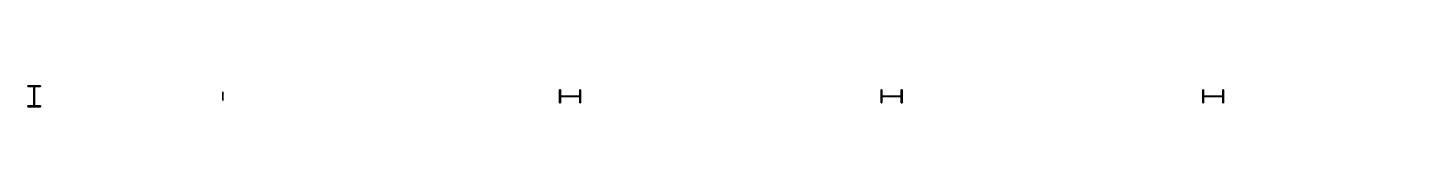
# Model space of a CAD drawing. Extents: x 0 to 768453, y -150 to 32537.
# Drawn here: x 399850 to 432169, y 15756 to 16537 of the extents above; entities that cross this region are included whole.
import ezdxf
from ezdxf.enums import TextEntityAlignment as Align

# ---------------------------------------------------------------- set-up
doc = ezdxf.new("R2010")
doc.units = 0

msp = doc.modelspace()

# ---------------------------------------------------------------- linework, layer by layer
at = {"layer": 'C1'}
for p, q in [((400150, 16244), (399850, 16244)), ((399850, 16244), (399850, 16226)), ((400150, 16244, 3330), (399850, 16244, 3330)), ((399850, 16244, 3330), (399850, 16226, 3330)), ((400150, 16244, 6460), (399850, 16244, 6460)), ((399850, 16244, 6460), (399850, 16226, 6460)), ((399994.5, 16226), (399850, 16226)), ((399994.5, 16226, 3330), (399850, 16226, 3330)), ((399994.5, 16226, 6460), (399850, 16226, 6460)), ((399994.5, 15774), (399994.5, 16226)), ((399994.5, 16226), (399994.5, 16226)), ((399994.5, 16226), (399994.5, 16226)), ((399994.5, 16226), (399994.5, 16226)), ((399994.5, 15774, 3330), (399994.5, 16226, 3330)), ((399994.5, 16226, 3330), (399994.5, 16226, 3330)), ((399994.5, 16226, 3330), (399994.5, 16226, 3330)), ((399994.5, 16226, 3330), (399994.5, 16226, 3330)), ((399994.5, 15774, 6460), (399994.5, 16226, 6460)), ((399994.5, 16226, 6460), (399994.5, 16226, 6460)), ((399994.5, 16226, 6460), (399994.5, 16226, 6460)), ((399994.5, 16226, 6460), (399994.5, 16226, 6460)), ((400005.5, 15774), (400005.5, 16226)), ((400005.5, 16226), (400005.5, 16226)), ((400005.5, 16226), (400005.5, 16226)), ((400005.5, 16226), (400005.5, 16226)), ((400005.5, 16226), (400150, 16226)), ((400005.5, 15774, 3330), (400005.5, 16226, 3330)), ((400005.5, 16226, 3330), (400005.5, 16226, 3330)), ((400005.5, 16226, 3330), (400005.5, 16226, 3330)), ((400005.5, 16226, 3330), (400005.5, 16226, 3330)), ((400005.5, 16226, 3330), (400150, 16226, 3330)), ((400005.5, 15774, 6460), (400005.5, 16226, 6460)), ((400005.5, 16226, 6460), (400005.5, 16226, 6460)), ((400005.5, 16226, 6460), (400005.5, 16226, 6460)), ((400005.5, 16226, 6460), (400005.5, 16226, 6460)), ((400005.5, 16226, 6460), (400150, 16226, 6460)), ((400150, 16244), (400150, 16226)), ((400150, 16244, 3330), (400150, 16226, 3330)), ((400150, 16244, 6460), (400150, 16226, 6460)), ((412256, 16150), (412256, 15850)), ((412256, 16150), (412274, 16150)), ((412256, 16150, 3330), (412256, 15850, 3330)), ((412256, 16150, 3330), (412274, 16150, 3330)), ((412256, 16150, 6460), (412256, 15850, 6460)), ((412256, 16150, 6460), (412274, 16150, 6460)), ((412256, 15850), (412274, 15850)), ((412256, 15850, 3330), (412274, 15850, 3330)), ((412256, 15850, 6460), (412274, 15850, 6460)), ((412274, 16005.5), (412274, 16150)), ((412274, 16005.5, 3330), (412274, 16150, 3330)), ((412274, 16005.5, 6460), (412274, 16150, 6460)), ((412726, 16005.5), (412274, 16005.5)), ((412274, 16005.5), (412274, 16005.5)), ((412274, 16005.5), (412274, 16005.5)), ((412274, 16005.5), (412274, 16005.5)), ((412726, 16005.5, 3330), (412274, 16005.5, 3330)), ((412274, 16005.5, 3330), (412274, 16005.5, 3330)), ((412274, 16005.5, 3330), (412274, 16005.5, 3330)), ((412274, 16005.5, 3330), (412274, 16005.5, 3330)), ((412726, 16005.5, 6460), (412274, 16005.5, 6460)), ((412274, 16005.5, 6460), (412274, 16005.5, 6460)), ((412274, 16005.5, 6460), (412274, 16005.5, 6460)), ((412274, 16005.5, 6460), (412274, 16005.5, 6460)), ((412726, 15994.5), (412274, 15994.5)), ((412274, 15994.5), (412274, 15994.5)), ((412274, 15994.5), (412274, 15994.5)), ((412274, 15994.5), (412274, 15994.5)), ((412274, 15994.5), (412274, 15850)), ((412726, 15994.5, 3330), (412274, 15994.5, 3330)), ((412274, 15994.5, 3330), (412274, 15994.5, 3330)), ((412274, 15994.5, 3330), (412274, 15994.5, 3330)), ((412274, 15994.5, 3330), (412274, 15994.5, 3330)), ((412274, 15994.5, 3330), (412274, 15850, 3330)), ((412726, 15994.5, 6460), (412274, 15994.5, 6460)), ((412274, 15994.5, 6460), (412274, 15994.5, 6460)), ((412274, 15994.5, 6460), (412274, 15994.5, 6460)), ((412274, 15994.5, 6460), (412274, 15994.5, 6460)), ((412274, 15994.5, 6460), (412274, 15850, 6460)), ((412726, 16005.5), (412726, 16150)), ((412744, 16150), (412726, 16150)), ((412726, 16005.5, 3330), (412726, 16150, 3330)), ((412744, 16150, 3330), (412726, 16150, 3330)), ((412726, 16005.5, 6460), (412726, 16150, 6460)), ((412744, 16150, 6460), (412726, 16150, 6460)), ((412726, 16005.5), (412726, 16005.5)), ((412726, 16005.5), (412726, 16005.5)), ((412726, 16005.5), (412726, 16005.5)), ((412726, 16005.5, 3330), (412726, 16005.5, 3330)), ((412726, 16005.5, 3330), (412726, 16005.5, 3330)), ((412726, 16005.5, 3330), (412726, 16005.5, 3330)), ((412726, 16005.5, 6460), (412726, 16005.5, 6460)), ((412726, 16005.5, 6460), (412726, 16005.5, 6460)), ((412726, 16005.5, 6460), (412726, 16005.5, 6460)), ((412726, 15994.5), (412726, 15994.5)), ((412726, 15994.5), (412726, 15994.5)), ((412726, 15994.5), (412726, 15994.5)), ((412726, 15994.5), (412726, 15850)), ((412726, 15994.5, 3330), (412726, 15994.5, 3330)), ((412726, 15994.5, 3330), (412726, 15994.5, 3330)), ((412726, 15994.5, 3330), (412726, 15994.5, 3330)), ((412726, 15994.5, 3330), (412726, 15850, 3330)), ((412726, 15994.5, 6460), (412726, 15994.5, 6460)), ((412726, 15994.5, 6460), (412726, 15994.5, 6460)), ((412726, 15994.5, 6460), (412726, 15994.5, 6460)), ((412726, 15994.5, 6460), (412726, 15850, 6460)), ((412744, 15850), (412726, 15850)), ((412744, 15850, 3330), (412726, 15850, 3330)), ((412744, 15850, 6460), (412726, 15850, 6460)), ((412744, 16150), (412744, 15850)), ((412744, 16150, 3330), (412744, 15850, 3330)), ((412744, 16150, 6460), (412744, 15850, 6460)), ((419756, 16150), (419756, 15850)), ((419756, 16150), (419774, 16150)), ((419756, 16150, 3330), (419756, 15850, 3330)), ((419756, 16150, 3330), (419774, 16150, 3330)), ((419756, 16150, 6460), (419756, 15850, 6460)), ((419756, 16150, 6460), (419774, 16150, 6460)), ((419756, 15850), (419774, 15850)), ((419756, 15850, 3330), (419774, 15850, 3330)), ((419756, 15850, 6460), (419774, 15850, 6460)), ((419774, 16005.5), (419774, 16150)), ((419774, 16005.5, 3330), (419774, 16150, 3330)), ((419774, 16005.5, 6460), (419774, 16150, 6460)), ((420226, 16005.5), (419774, 16005.5)), ((419774, 16005.5), (419774, 16005.5)), ((419774, 16005.5), (419774, 16005.5)), ((419774, 16005.5), (419774, 16005.5)), ((420226, 16005.5, 3330), (419774, 16005.5, 3330)), ((419774, 16005.5, 3330), (419774, 16005.5, 3330)), ((419774, 16005.5, 3330), (419774, 16005.5, 3330)), ((419774, 16005.5, 3330), (419774, 16005.5, 3330)), ((420226, 16005.5, 6460), (419774, 16005.5, 6460)), ((419774, 16005.5, 6460), (419774, 16005.5, 6460)), ((419774, 16005.5, 6460), (419774, 16005.5, 6460)), ((419774, 16005.5, 6460), (419774, 16005.5, 6460)), ((420226, 15994.5), (419774, 15994.5)), ((419774, 15994.5), (419774, 15994.5)), ((419774, 15994.5), (419774, 15994.5)), ((419774, 15994.5), (419774, 15994.5)), ((419774, 15994.5), (419774, 15850)), ((420226, 15994.5, 3330), (419774, 15994.5, 3330)), ((419774, 15994.5, 3330), (419774, 15994.5, 3330)), ((419774, 15994.5, 3330), (419774, 15994.5, 3330)), ((419774, 15994.5, 3330), (419774, 15994.5, 3330)), ((419774, 15994.5, 3330), (419774, 15850, 3330)), ((420226, 15994.5, 6460), (419774, 15994.5, 6460)), ((419774, 15994.5, 6460), (419774, 15994.5, 6460)), ((419774, 15994.5, 6460), (419774, 15994.5, 6460)), ((419774, 15994.5, 6460), (419774, 15994.5, 6460)), ((419774, 15994.5, 6460), (419774, 15850, 6460)), ((420226, 16005.5), (420226, 16150)), ((420244, 16150), (420226, 16150)), ((420226, 16005.5, 3330), (420226, 16150, 3330)), ((420244, 16150, 3330), (420226, 16150, 3330)), ((420226, 16005.5, 6460), (420226, 16150, 6460)), ((420244, 16150, 6460), (420226, 16150, 6460)), ((420226, 16005.5), (420226, 16005.5)), ((420226, 16005.5), (420226, 16005.5)), ((420226, 16005.5), (420226, 16005.5)), ((420226, 16005.5, 3330), (420226, 16005.5, 3330)), ((420226, 16005.5, 3330), (420226, 16005.5, 3330)), ((420226, 16005.5, 3330), (420226, 16005.5, 3330)), ((420226, 16005.5, 6460), (420226, 16005.5, 6460)), ((420226, 16005.5, 6460), (420226, 16005.5, 6460)), ((420226, 16005.5, 6460), (420226, 16005.5, 6460)), ((420226, 15994.5), (420226, 15994.5)), ((420226, 15994.5), (420226, 15994.5)), ((420226, 15994.5), (420226, 15994.5)), ((420226, 15994.5), (420226, 15850)), ((420226, 15994.5, 3330), (420226, 15994.5, 3330)), ((420226, 15994.5, 3330), (420226, 15994.5, 3330)), ((420226, 15994.5, 3330), (420226, 15994.5, 3330)), ((420226, 15994.5, 3330), (420226, 15850, 3330)), ((420226, 15994.5, 6460), (420226, 15994.5, 6460)), ((420226, 15994.5, 6460), (420226, 15994.5, 6460)), ((420226, 15994.5, 6460), (420226, 15994.5, 6460)), ((420226, 15994.5, 6460), (420226, 15850, 6460)), ((420244, 15850), (420226, 15850)), ((420244, 15850, 3330), (420226, 15850, 3330)), ((420244, 15850, 6460), (420226, 15850, 6460)), ((420244, 16150), (420244, 15850)), ((420244, 16150, 3330), (420244, 15850, 3330)), ((420244, 16150, 6460), (420244, 15850, 6460)), ((427256, 16150), (427256, 15850)), ((427256, 16150), (427274, 16150)), ((427256, 16150, 3330), (427256, 15850, 3330)), ((427256, 16150, 3330), (427274, 16150, 3330)), ((427256, 16150, 6460), (427256, 15850, 6460)), ((427256, 16150, 6460), (427274, 16150, 6460)), ((427256, 15850), (427274, 15850)), ((427256, 15850, 3330), (427274, 15850, 3330)), ((427256, 15850, 6460), (427274, 15850, 6460)), ((427274, 16005.5), (427274, 16150)), ((427274, 16005.5, 3330), (427274, 16150, 3330)), ((427274, 16005.5, 6460), (427274, 16150, 6460)), ((427726, 16005.5), (427274, 16005.5)), ((427274, 16005.5), (427274, 16005.5)), ((427274, 16005.5), (427274, 16005.5)), ((427274, 16005.5), (427274, 16005.5)), ((427726, 16005.5, 3330), (427274, 16005.5, 3330)), ((427274, 16005.5, 3330), (427274, 16005.5, 3330)), ((427274, 16005.5, 3330), (427274, 16005.5, 3330)), ((427274, 16005.5, 3330), (427274, 16005.5, 3330)), ((427726, 16005.5, 6460), (427274, 16005.5, 6460)), ((427274, 16005.5, 6460), (427274, 16005.5, 6460)), ((427274, 16005.5, 6460), (427274, 16005.5, 6460)), ((427274, 16005.5, 6460), (427274, 16005.5, 6460)), ((427726, 15994.5), (427274, 15994.5)), ((427274, 15994.5), (427274, 15994.5)), ((427274, 15994.5), (427274, 15994.5)), ((427274, 15994.5), (427274, 15994.5)), ((427274, 15994.5), (427274, 15850)), ((427726, 15994.5, 3330), (427274, 15994.5, 3330)), ((427274, 15994.5, 3330), (427274, 15994.5, 3330)), ((427274, 15994.5, 3330), (427274, 15994.5, 3330)), ((427274, 15994.5, 3330), (427274, 15994.5, 3330)), ((427274, 15994.5, 3330), (427274, 15850, 3330)), ((427726, 15994.5, 6460), (427274, 15994.5, 6460)), ((427274, 15994.5, 6460), (427274, 15994.5, 6460)), ((427274, 15994.5, 6460), (427274, 15994.5, 6460)), ((427274, 15994.5, 6460), (427274, 15994.5, 6460)), ((427274, 15994.5, 6460), (427274, 15850, 6460)), ((427726, 16005.5), (427726, 16150)), ((427744, 16150), (427726, 16150)), ((427726, 16005.5, 3330), (427726, 16150, 3330)), ((427744, 16150, 3330), (427726, 16150, 3330)), ((427726, 16005.5, 6460), (427726, 16150, 6460)), ((427744, 16150, 6460), (427726, 16150, 6460)), ((427726, 16005.5), (427726, 16005.5)), ((427726, 16005.5), (427726, 16005.5)), ((427726, 16005.5), (427726, 16005.5)), ((427726, 16005.5, 3330), (427726, 16005.5, 3330)), ((427726, 16005.5, 3330), (427726, 16005.5, 3330)), ((427726, 16005.5, 3330), (427726, 16005.5, 3330)), ((427726, 16005.5, 6460), (427726, 16005.5, 6460)), ((427726, 16005.5, 6460), (427726, 16005.5, 6460)), ((427726, 16005.5, 6460), (427726, 16005.5, 6460)), ((427726, 15994.5), (427726, 15994.5)), ((427726, 15994.5), (427726, 15994.5)), ((427726, 15994.5), (427726, 15994.5)), ((427726, 15994.5), (427726, 15850)), ((427726, 15994.5, 3330), (427726, 15994.5, 3330)), ((427726, 15994.5, 3330), (427726, 15994.5, 3330)), ((427726, 15994.5, 3330), (427726, 15994.5, 3330)), ((427726, 15994.5, 3330), (427726, 15850, 3330)), ((427726, 15994.5, 6460), (427726, 15994.5, 6460)), ((427726, 15994.5, 6460), (427726, 15994.5, 6460)), ((427726, 15994.5, 6460), (427726, 15994.5, 6460)), ((427726, 15994.5, 6460), (427726, 15850, 6460)), ((427744, 15850), (427726, 15850)), ((427744, 15850, 3330), (427726, 15850, 3330)), ((427744, 15850, 6460), (427726, 15850, 6460)), ((427744, 16150), (427744, 15850)), ((427744, 16150, 3330), (427744, 15850, 3330)), ((427744, 16150, 6460), (427744, 15850, 6460)), ((399994.5, 15774), (399850, 15774)), ((399850, 15756), (399850, 15774)), ((399994.5, 15774, 3330), (399850, 15774, 3330)), ((399850, 15756, 3330), (399850, 15774, 3330)), ((399994.5, 15774, 6460), (399850, 15774, 6460)), ((399850, 15756, 6460), (399850, 15774, 6460)), ((400150, 15756), (399850, 15756)), ((400150, 15756, 3330), (399850, 15756, 3330)), ((400150, 15756, 6460), (399850, 15756, 6460)), ((399994.5, 15774), (399994.5, 15774)), ((399994.5, 15774), (399994.5, 15774)), ((399994.5, 15774), (399994.5, 15774)), ((399994.5, 15774, 3330), (399994.5, 15774, 3330)), ((399994.5, 15774, 3330), (399994.5, 15774, 3330)), ((399994.5, 15774, 3330), (399994.5, 15774, 3330)), ((399994.5, 15774, 6460), (399994.5, 15774, 6460)), ((399994.5, 15774, 6460), (399994.5, 15774, 6460)), ((399994.5, 15774, 6460), (399994.5, 15774, 6460)), ((400005.5, 15774), (400005.5, 15774)), ((400005.5, 15774), (400005.5, 15774)), ((400005.5, 15774), (400005.5, 15774)), ((400005.5, 15774), (400150, 15774)), ((400005.5, 15774, 3330), (400005.5, 15774, 3330)), ((400005.5, 15774, 3330), (400005.5, 15774, 3330)), ((400005.5, 15774, 3330), (400005.5, 15774, 3330)), ((400005.5, 15774, 3330), (400150, 15774, 3330)), ((400005.5, 15774, 6460), (400005.5, 15774, 6460)), ((400005.5, 15774, 6460), (400005.5, 15774, 6460)), ((400005.5, 15774, 6460), (400005.5, 15774, 6460)), ((400005.5, 15774, 6460), (400150, 15774, 6460)), ((400150, 15756), (400150, 15774)), ((400150, 15756, 3330), (400150, 15774, 3330)), ((400150, 15756, 6460), (400150, 15774, 6460))]:
    msp.add_line(p, q, dxfattribs=at)
at = {"layer": 'G41', "extrusion": (-1, 0, 0)}
for p, q in [((412256, 15900, 3530), (412256, 16100, 3530)), ((412256, 15900, 3130), (412256, 16100, 3130)), ((412256, 16006, 3508), (412256, 16100, 3508)), ((412256, 16100, 3530), (412256, 16100, 3508)), ((412256, 16006, 3152), (412256, 16100, 3152)), ((412256, 16100, 3130), (412256, 16100, 3152)), ((412256, 15900, 6660), (412256, 16100, 6660)), ((412256, 15900, 6260), (412256, 16100, 6260)), ((412256, 16006, 6638), (412256, 16100, 6638)), ((412256, 16100, 6660), (412256, 16100, 6638)), ((412256, 16006, 6282), (412256, 16100, 6282)), ((412256, 16100, 6260), (412256, 16100, 6282)), ((412256, 15900, 9790), (412256, 16100, 9790)), ((412256, 15900, 9390), (412256, 16100, 9390)), ((412256, 16006, 9768), (412256, 16100, 9768)), ((412256, 16100, 9790), (412256, 16100, 9768)), ((412256, 16006, 9412), (412256, 16100, 9412)), ((412256, 16100, 9390), (412256, 16100, 9412)), ((412256, 16006, 3152), (412256, 16006, 3508)), ((412256, 16006, 3152), (412256, 16006, 3152)), ((412256, 16006, 3508), (412256, 16006, 3508)), ((412256, 16006, 3152), (412256, 16006, 3152)), ((412256, 16006, 3508), (412256, 16006, 3508)), ((412256, 16006, 3152), (412256, 16006, 3152)), ((412256, 16006, 3508), (412256, 16006, 3508)), ((412256, 16006, 6282), (412256, 16006, 6638)), ((412256, 16006, 6282), (412256, 16006, 6282)), ((412256, 16006, 6638), (412256, 16006, 6638)), ((412256, 16006, 6282), (412256, 16006, 6282)), ((412256, 16006, 6638), (412256, 16006, 6638)), ((412256, 16006, 6282), (412256, 16006, 6282)), ((412256, 16006, 6638), (412256, 16006, 6638)), ((412256, 16006, 9412), (412256, 16006, 9768)), ((412256, 16006, 9412), (412256, 16006, 9412)), ((412256, 16006, 9768), (412256, 16006, 9768)), ((412256, 16006, 9412), (412256, 16006, 9412)), ((412256, 16006, 9768), (412256, 16006, 9768)), ((412256, 16006, 9412), (412256, 16006, 9412)), ((412256, 16006, 9768), (412256, 16006, 9768)), ((412256, 15994, 3152), (412256, 15994, 3508)), ((412256, 15994, 3508), (412256, 15994, 3508)), ((412256, 15994, 3152), (412256, 15994, 3152)), ((412256, 15994, 3508), (412256, 15994, 3508)), ((412256, 15994, 3152), (412256, 15994, 3152)), ((412256, 15994, 3508), (412256, 15994, 3508)), ((412256, 15994, 3152), (412256, 15994, 3152)), ((412256, 15994, 3508), (412256, 15900, 3508)), ((412256, 15994, 3152), (412256, 15900, 3152)), ((412256, 15994, 6282), (412256, 15994, 6638)), ((412256, 15994, 6638), (412256, 15994, 6638)), ((412256, 15994, 6282), (412256, 15994, 6282)), ((412256, 15994, 6638), (412256, 15994, 6638)), ((412256, 15994, 6282), (412256, 15994, 6282)), ((412256, 15994, 6638), (412256, 15994, 6638)), ((412256, 15994, 6282), (412256, 15994, 6282)), ((412256, 15994, 6638), (412256, 15900, 6638)), ((412256, 15994, 6282), (412256, 15900, 6282)), ((412256, 15994, 9412), (412256, 15994, 9768)), ((412256, 15994, 9768), (412256, 15994, 9768)), ((412256, 15994, 9412), (412256, 15994, 9412)), ((412256, 15994, 9768), (412256, 15994, 9768)), ((412256, 15994, 9412), (412256, 15994, 9412)), ((412256, 15994, 9768), (412256, 15994, 9768)), ((412256, 15994, 9412), (412256, 15994, 9412)), ((412256, 15994, 9768), (412256, 15900, 9768)), ((412256, 15994, 9412), (412256, 15900, 9412)), ((412256, 15900, 3530), (412256, 15900, 3508)), ((412256, 15900, 3130), (412256, 15900, 3152)), ((412256, 15900, 6660), (412256, 15900, 6638)), ((412256, 15900, 6260), (412256, 15900, 6282)), ((412256, 15900, 9790), (412256, 15900, 9768)), ((412256, 15900, 9390), (412256, 15900, 9412))]:
    msp.add_line(p, q, dxfattribs=at)
at = {"layer": 'G42', "extrusion": (-1, 0, 0)}
for p, q in [((419756, 15900, 3530), (419756, 16100, 3530)), ((419756, 15900, 3130), (419756, 16100, 3130)), ((419756, 16004.5, 3516), (419756, 16100, 3516)), ((419756, 16100, 3530), (419756, 16100, 3516)), ((419756, 16004.5, 3144), (419756, 16100, 3144)), ((419756, 16100, 3130), (419756, 16100, 3144)), ((419756, 15900, 6660), (419756, 16100, 6660)), ((419756, 15900, 6260), (419756, 16100, 6260)), ((419756, 16004.5, 6646), (419756, 16100, 6646)), ((419756, 16100, 6660), (419756, 16100, 6646)), ((419756, 16004.5, 6274), (419756, 16100, 6274)), ((419756, 16100, 6260), (419756, 16100, 6274)), ((419756, 15900, 9790), (419756, 16100, 9790)), ((419756, 15900, 9390), (419756, 16100, 9390)), ((419756, 16004.5, 9776), (419756, 16100, 9776)), ((419756, 16100, 9790), (419756, 16100, 9776)), ((419756, 16004.5, 9404), (419756, 16100, 9404)), ((419756, 16100, 9390), (419756, 16100, 9404)), ((419756, 16004.5, 3144), (419756, 16004.5, 3516)), ((419756, 16004.5, 3144), (419756, 16004.5, 3144)), ((419756, 16004.5, 3516), (419756, 16004.5, 3516)), ((419756, 16004.5, 3144), (419756, 16004.5, 3144)), ((419756, 16004.5, 3516), (419756, 16004.5, 3516)), ((419756, 16004.5, 3144), (419756, 16004.5, 3144)), ((419756, 16004.5, 3516), (419756, 16004.5, 3516)), ((419756, 16004.5, 6274), (419756, 16004.5, 6646)), ((419756, 16004.5, 6274), (419756, 16004.5, 6274)), ((419756, 16004.5, 6646), (419756, 16004.5, 6646)), ((419756, 16004.5, 6274), (419756, 16004.5, 6274)), ((419756, 16004.5, 6646), (419756, 16004.5, 6646)), ((419756, 16004.5, 6274), (419756, 16004.5, 6274)), ((419756, 16004.5, 6646), (419756, 16004.5, 6646)), ((419756, 16004.5, 9404), (419756, 16004.5, 9776)), ((419756, 16004.5, 9404), (419756, 16004.5, 9404)), ((419756, 16004.5, 9776), (419756, 16004.5, 9776)), ((419756, 16004.5, 9404), (419756, 16004.5, 9404)), ((419756, 16004.5, 9776), (419756, 16004.5, 9776)), ((419756, 16004.5, 9404), (419756, 16004.5, 9404)), ((419756, 16004.5, 9776), (419756, 16004.5, 9776)), ((419756, 15995.5, 3144), (419756, 15995.5, 3516)), ((419756, 15995.5, 3516), (419756, 15995.5, 3516)), ((419756, 15995.5, 3144), (419756, 15995.5, 3144)), ((419756, 15995.5, 3516), (419756, 15995.5, 3516)), ((419756, 15995.5, 3144), (419756, 15995.5, 3144)), ((419756, 15995.5, 3516), (419756, 15995.5, 3516)), ((419756, 15995.5, 3144), (419756, 15995.5, 3144)), ((419756, 15995.5, 3516), (419756, 15900, 3516)), ((419756, 15995.5, 3144), (419756, 15900, 3144)), ((419756, 15995.5, 6274), (419756, 15995.5, 6646)), ((419756, 15995.5, 6646), (419756, 15995.5, 6646)), ((419756, 15995.5, 6274), (419756, 15995.5, 6274)), ((419756, 15995.5, 6646), (419756, 15995.5, 6646)), ((419756, 15995.5, 6274), (419756, 15995.5, 6274)), ((419756, 15995.5, 6646), (419756, 15995.5, 6646)), ((419756, 15995.5, 6274), (419756, 15995.5, 6274)), ((419756, 15995.5, 6646), (419756, 15900, 6646)), ((419756, 15995.5, 6274), (419756, 15900, 6274)), ((419756, 15995.5, 9404), (419756, 15995.5, 9776)), ((419756, 15995.5, 9776), (419756, 15995.5, 9776)), ((419756, 15995.5, 9404), (419756, 15995.5, 9404)), ((419756, 15995.5, 9776), (419756, 15995.5, 9776)), ((419756, 15995.5, 9404), (419756, 15995.5, 9404)), ((419756, 15995.5, 9776), (419756, 15995.5, 9776)), ((419756, 15995.5, 9404), (419756, 15995.5, 9404)), ((419756, 15995.5, 9776), (419756, 15900, 9776)), ((419756, 15995.5, 9404), (419756, 15900, 9404)), ((419756, 15900, 3530), (419756, 15900, 3516)), ((419756, 15900, 3130), (419756, 15900, 3144)), ((419756, 15900, 6660), (419756, 15900, 6646)), ((419756, 15900, 6260), (419756, 15900, 6274)), ((419756, 15900, 9790), (419756, 15900, 9776)), ((419756, 15900, 9390), (419756, 15900, 9404)), ((427256, 15900, 3530), (427256, 16100, 3530)), ((427256, 15900, 3130), (427256, 16100, 3130)), ((427256, 16004.5, 3516), (427256, 16100, 3516)), ((427256, 16100, 3530), (427256, 16100, 3516)), ((427256, 16004.5, 3144), (427256, 16100, 3144)), ((427256, 16100, 3130), (427256, 16100, 3144)), ((427256, 15900, 6660), (427256, 16100, 6660)), ((427256, 15900, 6260), (427256, 16100, 6260)), ((427256, 16004.5, 6646), (427256, 16100, 6646)), ((427256, 16100, 6660), (427256, 16100, 6646)), ((427256, 16004.5, 6274), (427256, 16100, 6274)), ((427256, 16100, 6260), (427256, 16100, 6274)), ((427256, 15900, 9790), (427256, 16100, 9790)), ((427256, 15900, 9390), (427256, 16100, 9390)), ((427256, 16004.5, 9776), (427256, 16100, 9776)), ((427256, 16100, 9790), (427256, 16100, 9776)), ((427256, 16004.5, 9404), (427256, 16100, 9404)), ((427256, 16100, 9390), (427256, 16100, 9404)), ((427256, 16004.5, 3144), (427256, 16004.5, 3516)), ((427256, 16004.5, 3144), (427256, 16004.5, 3144)), ((427256, 16004.5, 3516), (427256, 16004.5, 3516)), ((427256, 16004.5, 3144), (427256, 16004.5, 3144)), ((427256, 16004.5, 3516), (427256, 16004.5, 3516)), ((427256, 16004.5, 3144), (427256, 16004.5, 3144)), ((427256, 16004.5, 3516), (427256, 16004.5, 3516)), ((427256, 16004.5, 6274), (427256, 16004.5, 6646)), ((427256, 16004.5, 6274), (427256, 16004.5, 6274)), ((427256, 16004.5, 6646), (427256, 16004.5, 6646)), ((427256, 16004.5, 6274), (427256, 16004.5, 6274)), ((427256, 16004.5, 6646), (427256, 16004.5, 6646)), ((427256, 16004.5, 6274), (427256, 16004.5, 6274)), ((427256, 16004.5, 6646), (427256, 16004.5, 6646)), ((427256, 16004.5, 9404), (427256, 16004.5, 9776)), ((427256, 16004.5, 9404), (427256, 16004.5, 9404)), ((427256, 16004.5, 9776), (427256, 16004.5, 9776)), ((427256, 16004.5, 9404), (427256, 16004.5, 9404)), ((427256, 16004.5, 9776), (427256, 16004.5, 9776)), ((427256, 16004.5, 9404), (427256, 16004.5, 9404)), ((427256, 16004.5, 9776), (427256, 16004.5, 9776)), ((427256, 15995.5, 3144), (427256, 15995.5, 3516)), ((427256, 15995.5, 3516), (427256, 15995.5, 3516)), ((427256, 15995.5, 3144), (427256, 15995.5, 3144)), ((427256, 15995.5, 3516), (427256, 15995.5, 3516)), ((427256, 15995.5, 3144), (427256, 15995.5, 3144)), ((427256, 15995.5, 3516), (427256, 15995.5, 3516)), ((427256, 15995.5, 3144), (427256, 15995.5, 3144)), ((427256, 15995.5, 3516), (427256, 15900, 3516)), ((427256, 15995.5, 3144), (427256, 15900, 3144)), ((427256, 15995.5, 6274), (427256, 15995.5, 6646)), ((427256, 15995.5, 6646), (427256, 15995.5, 6646)), ((427256, 15995.5, 6274), (427256, 15995.5, 6274)), ((427256, 15995.5, 6646), (427256, 15995.5, 6646)), ((427256, 15995.5, 6274), (427256, 15995.5, 6274)), ((427256, 15995.5, 6646), (427256, 15995.5, 6646)), ((427256, 15995.5, 6274), (427256, 15995.5, 6274)), ((427256, 15995.5, 6646), (427256, 15900, 6646)), ((427256, 15995.5, 6274), (427256, 15900, 6274)), ((427256, 15995.5, 9404), (427256, 15995.5, 9776)), ((427256, 15995.5, 9776), (427256, 15995.5, 9776)), ((427256, 15995.5, 9404), (427256, 15995.5, 9404)), ((427256, 15995.5, 9776), (427256, 15995.5, 9776)), ((427256, 15995.5, 9404), (427256, 15995.5, 9404)), ((427256, 15995.5, 9776), (427256, 15995.5, 9776)), ((427256, 15995.5, 9404), (427256, 15995.5, 9404)), ((427256, 15995.5, 9776), (427256, 15900, 9776)), ((427256, 15995.5, 9404), (427256, 15900, 9404)), ((427256, 15900, 3530), (427256, 15900, 3516)), ((427256, 15900, 3130), (427256, 15900, 3144)), ((427256, 15900, 6660), (427256, 15900, 6646)), ((427256, 15900, 6260), (427256, 15900, 6274)), ((427256, 15900, 9790), (427256, 15900, 9776)), ((427256, 15900, 9390), (427256, 15900, 9404))]:
    msp.add_line(p, q, dxfattribs=at)
at = {"layer": 'G43', "extrusion": (-1, 0, 0)}
for p, q in [((404400, 15900, 3530), (404400, 16100, 3530)), ((404400, 15900, 3130), (404400, 16100, 3130)), ((404400, 16004, 3517), (404400, 16100, 3517)), ((404400, 16100, 3530), (404400, 16100, 3517)), ((404400, 16004, 3143), (404400, 16100, 3143)), ((404400, 16100, 3130), (404400, 16100, 3143)), ((404400, 15900, 6660), (404400, 16100, 6660)), ((404400, 15900, 6260), (404400, 16100, 6260)), ((404400, 16004, 6647), (404400, 16100, 6647)), ((404400, 16100, 6660), (404400, 16100, 6647)), ((404400, 16004, 6273), (404400, 16100, 6273)), ((404400, 16100, 6260), (404400, 16100, 6273)), ((404400, 15900, 9790), (404400, 16100, 9790)), ((404400, 15900, 9390), (404400, 16100, 9390)), ((404400, 16004, 9777), (404400, 16100, 9777)), ((404400, 16100, 9790), (404400, 16100, 9777)), ((404400, 16004, 9403), (404400, 16100, 9403)), ((404400, 16100, 9390), (404400, 16100, 9403)), ((404400, 16004, 3143), (404400, 16004, 3517)), ((404400, 16004, 3143), (404400, 16004, 3143)), ((404400, 16004, 3517), (404400, 16004, 3517)), ((404400, 16004, 3143), (404400, 16004, 3143)), ((404400, 16004, 3517), (404400, 16004, 3517)), ((404400, 16004, 3143), (404400, 16004, 3143)), ((404400, 16004, 3517), (404400, 16004, 3517)), ((404400, 16004, 6273), (404400, 16004, 6647)), ((404400, 16004, 6273), (404400, 16004, 6273)), ((404400, 16004, 6647), (404400, 16004, 6647)), ((404400, 16004, 6273), (404400, 16004, 6273)), ((404400, 16004, 6647), (404400, 16004, 6647)), ((404400, 16004, 6273), (404400, 16004, 6273)), ((404400, 16004, 6647), (404400, 16004, 6647)), ((404400, 16004, 9403), (404400, 16004, 9777)), ((404400, 16004, 9403), (404400, 16004, 9403)), ((404400, 16004, 9777), (404400, 16004, 9777)), ((404400, 16004, 9403), (404400, 16004, 9403)), ((404400, 16004, 9777), (404400, 16004, 9777)), ((404400, 16004, 9403), (404400, 16004, 9403)), ((404400, 16004, 9777), (404400, 16004, 9777)), ((404400, 15996, 3143), (404400, 15996, 3517)), ((404400, 15996, 3517), (404400, 15996, 3517)), ((404400, 15996, 3143), (404400, 15996, 3143)), ((404400, 15996, 3517), (404400, 15996, 3517)), ((404400, 15996, 3143), (404400, 15996, 3143)), ((404400, 15996, 3517), (404400, 15996, 3517)), ((404400, 15996, 3143), (404400, 15996, 3143)), ((404400, 15996, 3517), (404400, 15900, 3517)), ((404400, 15996, 3143), (404400, 15900, 3143)), ((404400, 15996, 6273), (404400, 15996, 6647)), ((404400, 15996, 6647), (404400, 15996, 6647)), ((404400, 15996, 6273), (404400, 15996, 6273)), ((404400, 15996, 6647), (404400, 15996, 6647)), ((404400, 15996, 6273), (404400, 15996, 6273)), ((404400, 15996, 6647), (404400, 15996, 6647)), ((404400, 15996, 6273), (404400, 15996, 6273)), ((404400, 15996, 6647), (404400, 15900, 6647)), ((404400, 15996, 6273), (404400, 15900, 6273)), ((404400, 15996, 9403), (404400, 15996, 9777)), ((404400, 15996, 9777), (404400, 15996, 9777)), ((404400, 15996, 9403), (404400, 15996, 9403)), ((404400, 15996, 9777), (404400, 15996, 9777)), ((404400, 15996, 9403), (404400, 15996, 9403)), ((404400, 15996, 9777), (404400, 15996, 9777)), ((404400, 15996, 9403), (404400, 15996, 9403)), ((404400, 15996, 9777), (404400, 15900, 9777)), ((404400, 15996, 9403), (404400, 15900, 9403)), ((404400, 15900, 3530), (404400, 15900, 3517)), ((404400, 15900, 3130), (404400, 15900, 3143)), ((404400, 15900, 6660), (404400, 15900, 6647)), ((404400, 15900, 6260), (404400, 15900, 6273)), ((404400, 15900, 9790), (404400, 15900, 9777)), ((404400, 15900, 9390), (404400, 15900, 9403))]:
    msp.add_line(p, q, dxfattribs=at)

# ---------------------------------------------------------------- texts
at = {"layer": 'C1', "extrusion": (0, -1, 0)}
for p in [(400536.8, 1665, -16536.8), (400536.8, 4895, -16536.8), (400536.8, 8025, -16536.8), (413036.8, 1665, -16536.8), (413036.8, 4895, -16536.8), (413036.8, 8025, -16536.8), (420536.8, 1665, -16536.8), (420536.8, 4895, -16536.8), (420536.8, 8025, -16536.8), (428036.8, 1665, -16536.8), (428036.8, 4895, -16536.8), (428036.8, 8025, -16536.8)]:
    msp.add_text('C1', height=400, dxfattribs=at).set_placement(p, align=Align.BOTTOM_CENTER)
at = {"layer": 'G41', "extrusion": (0, -1, 0)}
for p in [(409190, 3330, -16440), (409190, 6460, -16440), (409190, 9590, -16440)]:
    msp.add_text('G41', height=400, dxfattribs=at).set_placement(p, align=Align.BOTTOM_CENTER)
at = {"layer": 'G42', "extrusion": (0, -1, 0)}
for p in [(416690, 3330, -16440), (416690, 6460, -16440), (416690, 9590, -16440), (424190, 3330, -16440), (424190, 6460, -16440), (424190, 9590, -16440), (431690, 3330, -16440), (431690, 6460, -16440), (431690, 9590, -16440)]:
    msp.add_text('G42', height=400, dxfattribs=at).set_placement(p, align=Align.BOTTOM_CENTER)
at = {"layer": 'G43', "extrusion": (0, -1, 0)}
for p in [(402940, 3330, -16440), (402940, 6460, -16440), (402940, 9590, -16440)]:
    msp.add_text('G43', height=400, dxfattribs=at).set_placement(p, align=Align.BOTTOM_CENTER)

doc.saveas('drawing.dxf')
